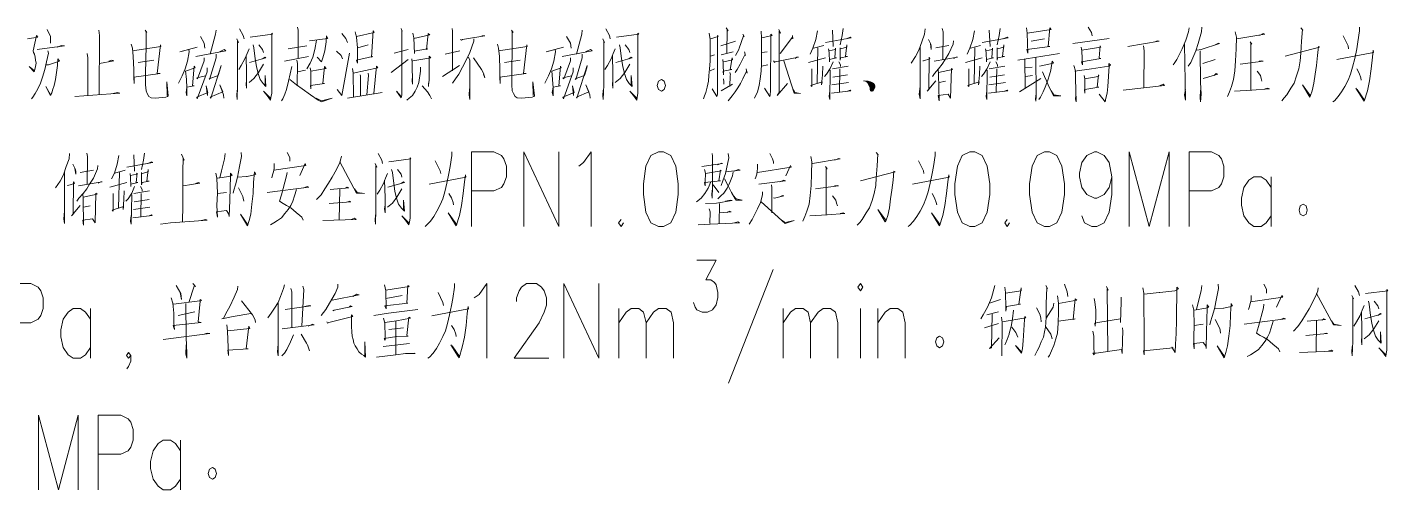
# Model space of a CAD drawing. Header units: millimetres. Extents: x 0 to 829, y 0 to 586.
# Drawn here: x 651.9 to 741.6, y 465.2 to 495.7 of the extents above; entities that cross this region are included whole.
import ezdxf

# ---------------------------------------------------------------- set-up
doc = ezdxf.new("R2010")
doc.units = ezdxf.units.MM

msp = doc.modelspace()

# ---------------------------------------------------------------- linework, layer by layer
at = {"color": 0, "lineweight": 0}
for points in [[(653.178639, 495.568111), (653.397361, 495.102444), (653.397361, 494.947222), (653.397361, 494.675583)], [(656.575889, 495.529306), (656.628806, 495.180056), (656.604111, 491.257167)], [(659.645056, 495.529306), (659.754417, 495.374083), (659.7015, 495.412889), (659.7015, 494.481556), (659.673278, 492.654167), (659.673278, 491.916861), (659.7015, 491.528806), (659.782639, 491.334778), (659.888472, 491.14075), (660.026056, 491.063139), (660.325917, 491.024333), (661.00325, 491.101944), (661.112611, 491.14075), (661.165528, 491.179556), (661.059694, 492.110889), (661.084389, 491.218361)], [(664.319361, 495.529306), (664.291139, 495.257667), (663.938361, 493.93475)], [(665.868056, 495.606917), (666.111472, 495.180056), (666.167917, 494.947222)], [(669.699222, 495.723333), (669.727444, 495.529306), (669.727444, 493.663111)], [(673.502167, 495.412889), (673.583306, 495.063639), (673.63975, 494.365139), (673.63975, 493.352667), (673.583306, 493.546694), (674.645167, 493.779528), (674.564028, 493.740722), (674.669861, 495.4905), (674.751, 495.374083), (673.583306, 495.102444)], [(676.518417, 495.645722), (676.599556, 495.451694), (676.571333, 495.529306), (676.571333, 491.257167), (676.546639, 491.14075), (676.518417, 491.063139), (676.218556, 491.49), (676.518417, 491.14075)], [(679.887444, 495.645722), (679.915667, 495.451694), (679.915667, 492.848194)], [(683.79975, 495.529306), (683.909111, 495.374083), (683.856194, 495.412889), (683.856194, 494.481556), (683.827972, 492.654167), (683.827972, 491.916861), (683.856194, 491.528806), (683.937333, 491.334778), (684.046694, 491.14075), (684.18075, 491.063139), (684.480611, 491.024333), (685.157944, 491.101944), (685.267306, 491.14075), (685.320222, 491.179556), (685.214389, 492.110889), (685.239083, 491.218361)], [(688.474056, 495.529306), (688.445833, 495.257667), (688.093056, 493.93475)], [(690.02275, 495.606917), (690.266167, 495.180056), (690.322611, 494.947222)], [(697.956722, 495.684528), (698.090778, 495.4905), (698.037861, 495.568111), (698.009639, 494.015889)], [(700.267417, 495.451694), (700.292111, 495.024833), (700.292111, 493.973556), (700.292111, 493.352667), (700.292111, 493.275056), (700.267417, 492.809389), (700.210972, 492.304917), (700.129833, 491.878056), (700.020472, 491.451194), (699.829972, 491.024333)], [(701.435111, 495.568111), (701.544472, 495.335278), (701.459806, 495.451694), (701.459806, 491.412389), (701.32575, 491.218361), (702.006611, 491.994472)], [(703.989222, 495.4905), (703.879861, 494.908417), (703.689361, 494.326333), (703.498861, 493.93475)], [(704.966417, 495.529306), (705.019333, 494.44275)], [(705.671972, 495.645722), (705.619056, 495.180056), (705.481472, 494.559167)], [(711.080056, 495.606917), (711.051833, 495.257667), (710.861333, 494.753194), (710.670833, 494.209917), (710.455639, 493.779528), (710.155778, 493.352667)], [(712.219528, 495.645722), (712.275972, 495.412889), (712.24775, 493.5855)], [(714.339722, 495.4905), (714.230361, 494.908417), (714.039861, 494.326333), (713.852889, 493.93475)], [(715.316917, 495.529306), (715.373361, 494.44275)], [(716.026, 495.645722), (715.969556, 495.180056), (715.8355, 494.559167)], [(717.765194, 495.684528), (717.818111, 495.335278), (717.871028, 494.015889), (717.789889, 494.248722), (719.313889, 494.44275), (719.204528, 494.44275), (719.313889, 495.684528), (719.395028, 495.568111), (717.846333, 495.335278)], [(721.839778, 495.723333), (722.0585, 495.374083), (722.111417, 495.14125)], [(728.496694, 495.684528), (728.468472, 495.412889), (728.277972, 494.869611), (728.034556, 494.287528), (727.844056, 493.895944), (727.681778, 493.5855), (727.5195, 493.313861), (727.438361, 493.23625)], [(729.339833, 495.723333), (729.311611, 495.412889), (729.092889, 494.636778), (728.930611, 494.171111), (728.740111, 493.701917), (728.606056, 493.391472), (728.443778, 493.158639)], [(731.541167, 495.412889), (731.622306, 495.063639), (731.594083, 494.287528), (731.565861, 493.507889), (731.512944, 492.848194), (731.431806, 492.266111), (731.294222, 491.800444), (731.160167, 491.451194), (731.022583, 491.14075)], [(735.859167, 495.684528), (735.99675, 495.529306), (735.968528, 495.568111), (735.915611, 494.792), (735.859167, 494.015889), (735.830944, 493.507889), (735.725111, 492.964611), (735.587528, 492.498944), (735.42525, 492.033278), (735.206528, 491.684028), (734.934889, 491.257167), (734.772611, 491.063139), (734.610333, 490.869111)], [(739.746778, 495.723333), (739.746778, 495.4905), (739.637417, 494.753194), (739.556278, 494.287528), (739.418694, 493.663111), (739.284639, 493.081028), (739.147056, 492.615361), (738.984778, 492.227306), (738.766056, 491.800444), (738.550861, 491.451194), (738.332139, 491.14075), (738.088722, 490.869111), (737.979361, 490.7915)], [(651.873361, 494.947222), (652.554222, 495.063639), (652.473083, 495.180056), (652.254361, 494.171111), (652.282583, 494.054694), (652.3355, 493.93475), (652.391944, 493.740722), (652.416639, 493.546694), (652.444861, 493.352667), (652.416639, 493.119833), (652.363722, 492.925806), (652.310806, 492.770583), (651.982722, 493.119833), (652.3355, 492.848194)], [(652.526, 494.248722), (654.321639, 494.481556), (654.102917, 494.520361), (653.8595, 494.403944)], [(658.720778, 494.597972), (658.801917, 494.326333), (658.858361, 493.779528), (658.883056, 492.925806), (658.883056, 492.848194), (658.911278, 491.994472), (658.883056, 492.421333), (660.62225, 492.654167), (660.43175, 492.654167), (660.650472, 494.559167), (660.678694, 494.44275), (658.801917, 494.171111)], [(663.285722, 495.102444), (663.532667, 494.675583), (663.585583, 494.326333)], [(665.677556, 494.947222), (665.786917, 494.714389), (665.730472, 494.792), (665.730472, 491.916861), (665.705778, 490.946722), (665.677556, 491.218361), (665.705778, 491.567611)], [(666.573611, 495.063639), (668.041167, 495.257667), (667.98825, 495.335278), (667.98825, 495.063639), (667.98825, 492.149694), (667.98825, 491.334778), (667.931806, 491.101944), (667.907111, 490.907917), (667.688389, 491.218361), (667.444972, 491.49), (667.907111, 491.024333)], [(666.764111, 494.559167), (666.817028, 494.365139), (666.901694, 493.624306), (666.982833, 493.119833), (667.088667, 492.654167), (667.22625, 492.266111), (667.41675, 491.994472), (667.60725, 491.800444), (667.550806, 492.53775), (667.550806, 491.878056)], [(667.145111, 494.559167), (667.388528, 494.248722), (667.444972, 494.054694)], [(669.074806, 494.287528), (670.295417, 494.481556)], [(670.295417, 492.964611), (670.514139, 493.352667), (670.704639, 493.740722), (670.838694, 494.248722), (670.948056, 494.869611)], [(670.485917, 494.830806), (671.519556, 494.947222), (671.681833, 494.986028), (671.600694, 495.14125), (671.572472, 494.753194), (671.491333, 494.171111), (671.357278, 493.701917), (671.276139, 493.430278), (670.976278, 493.740722)], [(672.606111, 495.296472), (672.87775, 494.986028), (672.987111, 494.714389)], [(673.664444, 494.365139), (674.345306, 494.559167)], [(677.305111, 495.335278), (677.361556, 495.024833), (677.414472, 493.973556)], [(677.361556, 494.986028), (678.419889, 495.218861), (678.310528, 495.296472), (678.204694, 494.248722), (678.285833, 494.287528), (678.257611, 494.287528), (677.389778, 494.132306)], [(681.326778, 494.947222), (681.326778, 494.792), (681.055139, 494.054694), (680.811722, 493.546694), (680.568306, 493.081028), (680.321361, 492.615361), (680.106167, 492.304917), (679.915667, 492.033278)], [(680.430722, 494.908417), (680.511861, 494.869611), (680.568306, 494.908417), (682.035861, 495.14125), (681.870056, 495.14125), (681.788917, 495.102444)], [(682.875472, 494.597972), (682.956611, 494.326333), (683.013056, 493.779528), (683.041278, 492.925806), (683.041278, 492.848194), (683.065972, 491.994472), (683.041278, 492.421333), (684.776944, 492.654167), (684.589972, 492.654167), (684.805167, 494.559167), (684.833389, 494.44275), (682.956611, 494.171111)], [(687.440417, 495.102444), (687.687361, 494.675583), (687.740278, 494.326333)], [(689.83225, 494.947222), (689.941611, 494.714389), (689.885167, 494.792), (689.885167, 491.916861), (689.860472, 490.946722), (689.83225, 491.218361), (689.860472, 491.567611)], [(690.728306, 495.063639), (692.195861, 495.257667), (692.142944, 495.335278), (692.142944, 495.063639), (692.142944, 492.149694), (692.142944, 491.334778), (692.0865, 491.101944), (692.061806, 490.907917), (691.843083, 491.218361), (691.599667, 491.49), (692.061806, 491.024333)], [(690.918806, 494.559167), (690.97525, 494.365139), (691.056389, 493.624306), (691.137528, 493.119833), (691.246889, 492.654167), (691.380944, 492.266111), (691.571444, 491.994472), (691.761944, 491.800444), (691.7055, 492.53775), (691.7055, 491.878056)], [(691.299806, 494.559167), (691.543222, 494.248722), (691.599667, 494.054694)], [(696.841944, 495.335278), (696.898389, 494.908417), (696.898389, 494.054694), (696.898389, 493.469083), (696.870167, 492.964611), (696.813722, 492.53775), (696.789028, 492.149694), (696.707889, 491.761639), (696.62675, 491.412389), (696.542083, 491.179556), (696.460944, 490.985528)], [(696.923083, 494.947222), (697.441667, 495.102444), (697.385222, 495.180056), (697.385222, 495.024833), (697.385222, 491.994472), (697.385222, 491.606417), (697.385222, 491.295972), (697.357, 491.14075), (697.032444, 491.645222)], [(698.581139, 494.792), (697.603944, 494.481556)], [(699.0715, 495.257667), (699.152639, 495.102444), (699.096194, 495.14125), (698.824556, 494.326333), (698.799861, 494.248722), (698.581139, 493.857139)], [(700.320333, 495.024833), (701.001194, 495.180056), (700.916528, 495.257667), (700.891833, 491.528806), (700.863611, 491.257167), (700.835389, 491.14075), (700.482611, 491.684028)], [(702.331167, 495.180056), (702.359389, 494.947222), (702.331167, 495.063639), (701.51625, 493.973556)], [(703.717583, 494.326333), (704.394917, 494.520361)], [(704.504278, 494.714389), (706.21525, 495.024833), (706.134111, 495.063639), (705.890694, 494.947222)], [(705.481472, 494.365139), (705.481472, 493.546694), (705.509694, 493.701917), (705.971833, 493.779528), (705.83425, 493.779528), (705.918917, 494.559167), (705.918917, 494.403944), (705.509694, 494.287528)], [(711.298778, 494.908417), (711.461056, 494.597972), (711.48575, 494.44275), (711.48575, 494.248722), (711.432833, 494.636778)], [(712.953306, 494.830806), (712.928611, 494.597972), (712.656972, 493.973556), (712.410028, 493.5855), (712.219528, 493.275056), (711.976111, 492.964611), (711.704472, 492.654167), (711.570417, 492.460139)], [(712.656972, 494.520361), (711.785611, 494.365139)], [(714.068083, 494.326333), (714.748944, 494.520361)], [(714.858306, 494.714389), (716.569278, 495.024833), (716.488139, 495.063639), (716.241194, 494.947222)], [(715.8355, 494.365139), (715.8355, 493.546694), (715.863722, 493.701917), (716.322333, 493.779528), (716.188278, 493.779528), (716.269417, 494.559167), (716.269417, 494.403944), (715.863722, 494.287528)], [(718.08975, 494.792), (718.961111, 494.947222)], [(720.834361, 494.636778), (723.226194, 494.986028)], [(721.377639, 494.403944), (721.430556, 494.132306), (721.458778, 493.23625), (721.405861, 493.430278), (722.682917, 493.663111), (722.573556, 493.701917), (722.626472, 494.481556), (722.682917, 494.403944), (721.430556, 494.209917)], [(724.446806, 494.44275), (726.514083, 494.792), (726.404722, 494.830806), (726.242444, 494.753194)], [(725.480444, 494.481556), (725.533361, 494.171111), (725.508667, 491.722833)], [(728.196833, 494.597972), (728.253278, 490.907917), (728.196833, 491.257167), (728.253278, 491.606417)], [(729.01175, 494.209917), (729.283389, 494.248722), (730.507528, 494.636778), (730.426389, 494.675583), (730.207667, 494.559167)], [(731.647, 494.947222), (733.495556, 495.257667), (733.386194, 495.296472), (733.142778, 495.180056)], [(732.518361, 494.753194), (732.627722, 494.597972), (732.571278, 494.636778), (732.571278, 491.567611)], [(739.013, 494.287528), (738.984778, 494.481556), (738.656694, 495.14125)], [(653.231556, 494.171111), (653.259778, 494.015889), (653.125722, 493.430278), (653.016361, 492.925806), (652.878778, 492.421333), (652.744722, 492.033278), (652.554222, 491.645222), (652.391944, 491.334778), (652.226139, 491.101944), (652.145, 490.985528)], [(653.125722, 493.23625), (653.259778, 493.23625), (653.993556, 493.469083), (653.884194, 493.624306), (653.8595, 493.197444), (653.721917, 492.266111), (653.640778, 491.878056), (653.531417, 491.567611), (653.4785, 491.373583), (653.397361, 491.218361), (653.0975, 491.800444), (653.397361, 491.257167), (653.4785, 491.412389)], [(655.813889, 493.973556), (655.870333, 493.701917), (655.870333, 491.179556)], [(663.070528, 494.403944), (661.927528, 494.0935), (662.52725, 494.248722), (662.551944, 494.0935), (662.442583, 493.469083), (662.280306, 492.964611), (662.089806, 492.498944), (661.846389, 492.033278)], [(662.985861, 493.779528), (664.972, 494.171111), (664.915556, 494.209917), (664.862639, 494.248722), (664.534556, 494.0935)], [(663.532667, 493.701917), (663.532667, 493.507889), (663.095222, 492.304917), (663.042306, 492.382528), (663.613806, 492.498944)], [(664.319361, 493.93475), (664.319361, 493.701917), (663.885444, 492.266111), (663.857222, 492.304917), (664.453417, 492.53775), (664.619222, 493.042222), (664.643917, 493.197444), (663.966583, 491.024333), (663.938361, 491.101944), (664.753278, 491.451194), (664.562778, 491.916861), (664.809722, 491.257167), (664.834417, 491.024333)], [(666.492472, 494.287528), (666.358417, 493.973556), (666.220833, 493.624306), (665.977417, 493.197444), (665.811611, 492.925806)], [(666.301972, 493.857139), (666.330194, 492.692972), (666.330194, 492.033278), (666.330194, 491.684028), (666.301972, 491.955667), (666.330194, 492.227306)], [(666.520694, 493.391472), (667.60725, 493.701917), (667.550806, 493.740722), (667.388528, 493.624306)], [(668.827861, 493.469083), (670.404778, 493.779528)], [(672.253333, 494.132306), (672.577889, 493.857139), (672.659028, 493.624306)], [(672.30625, 491.606417), (672.606111, 491.218361), (673.121167, 494.015889)], [(675.865778, 492.731778), (676.980556, 493.5855)], [(676.056278, 494.015889), (676.980556, 494.248722)], [(677.223972, 493.624306), (677.252194, 493.391472), (677.280417, 491.955667), (677.252194, 492.1885), (677.280417, 492.53775)], [(677.305111, 493.507889), (678.476333, 493.701917), (678.366972, 493.818333), (678.366972, 492.227306), (678.33875, 491.916861), (678.33875, 491.800444), (678.33875, 491.994472), (678.366972, 492.1885)], [(679.425306, 493.93475), (680.4025, 494.171111)], [(680.974, 493.740722), (681.055139, 493.546694), (681.055139, 490.946722), (681.002222, 491.257167), (681.030444, 491.645222)], [(681.302083, 493.701917), (681.817139, 492.925806), (681.951194, 492.692972), (682.035861, 492.382528), (681.951194, 492.615361)], [(687.225222, 494.403944), (686.082222, 494.0935), (686.681944, 494.248722), (686.706639, 494.0935), (686.597278, 493.469083), (686.435, 492.964611), (686.2445, 492.498944), (686.001083, 492.033278)], [(687.144083, 493.779528), (689.126694, 494.171111), (689.07025, 494.209917), (689.017333, 494.248722), (688.692778, 494.0935)], [(687.687361, 493.701917), (687.687361, 493.507889), (687.249917, 492.304917), (687.197, 492.382528), (687.7685, 492.498944)], [(688.474056, 493.93475), (688.474056, 493.701917), (688.040139, 492.266111), (688.011917, 492.304917), (688.608111, 492.53775), (688.773917, 493.042222), (688.798611, 493.197444), (688.121278, 491.024333), (688.093056, 491.101944), (688.907972, 491.451194), (688.717472, 491.916861), (688.964417, 491.257167), (688.989111, 491.024333)], [(690.647167, 494.287528), (690.513111, 493.973556), (690.375528, 493.624306), (690.132111, 493.197444), (689.969833, 492.925806)], [(690.456667, 493.857139), (690.484889, 492.692972), (690.484889, 492.033278), (690.484889, 491.684028), (690.456667, 491.955667), (690.484889, 492.227306)], [(690.675389, 493.391472), (691.761944, 493.701917), (691.7055, 493.740722), (691.543222, 493.624306)], [(697.194722, 493.895944), (696.923083, 493.818333)], [(697.628639, 493.895944), (698.418861, 494.0935)], [(697.738, 493.5855), (697.766222, 493.352667), (697.794444, 492.576556), (697.766222, 492.809389), (698.337722, 492.925806), (698.228361, 492.925806), (698.362417, 493.701917), (698.390639, 493.5855), (698.3095, 493.546694), (697.794444, 493.430278)], [(699.180861, 494.0935), (699.233778, 493.857139), (699.205556, 493.93475), (698.881, 493.275056), (698.6905, 492.925806), (698.552917, 492.731778)], [(700.673111, 494.0935), (700.320333, 494.054694)], [(701.082333, 493.507889), (701.163472, 493.391472), (701.188167, 493.430278), (702.736861, 493.740722), (702.631028, 493.740722), (702.521667, 493.663111)], [(704.504278, 493.701917), (703.3895, 493.391472)], [(704.013917, 494.365139), (703.961, 492.033278)], [(704.723, 494.287528), (704.747694, 494.054694), (704.775917, 493.430278), (704.775917, 493.5855), (705.238056, 493.701917), (705.128694, 493.701917), (705.185139, 494.326333), (705.156917, 494.248722), (704.747694, 494.171111)], [(710.7555, 494.403944), (710.7555, 490.985528), (710.699056, 491.295972), (710.7555, 491.800444)], [(710.942472, 493.507889), (710.970694, 493.507889), (711.404611, 493.624306), (711.351694, 493.740722), (711.323472, 491.606417), (711.214111, 491.49), (711.785611, 492.1885)], [(711.67625, 493.469083), (713.224944, 493.740722), (713.143806, 493.740722), (712.981528, 493.663111)], [(714.858306, 493.701917), (713.743528, 493.391472)], [(714.367944, 494.365139), (714.3115, 492.033278)], [(715.0735, 494.287528), (715.101722, 494.054694), (715.129944, 493.430278), (715.129944, 493.5855), (715.588556, 493.701917), (715.482722, 493.701917), (715.535639, 494.326333), (715.507417, 494.248722), (715.101722, 494.171111)], [(717.193694, 493.546694), (719.938306, 493.973556)], [(717.655833, 493.624306), (717.684056, 491.722833)], [(718.389611, 493.701917), (718.414306, 491.412389), (718.414306, 491.14075), (718.389611, 490.830306), (718.361389, 490.985528), (718.414306, 491.334778)], [(729.230472, 494.171111), (729.258694, 492.072083), (729.283389, 491.295972), (729.258694, 490.7915), (729.230472, 491.063139), (729.258694, 491.567611)], [(729.39275, 493.313861), (730.207667, 493.5855)], [(734.825528, 493.818333), (737.108, 494.403944), (737.026861, 494.44275), (736.973944, 493.857139), (736.892806, 493.197444), (736.811667, 492.615361), (736.730528, 492.033278), (736.621167, 491.528806), (736.511806, 491.218361), (736.458889, 491.101944), (735.968528, 491.916861), (736.483583, 491.218361)], [(739.499833, 491.684028), (739.990194, 490.907917), (740.043111, 490.830306), (740.261833, 491.528806), (740.395889, 492.1885), (740.50525, 492.964611), (740.586389, 493.740722), (740.642833, 494.209917), (740.667528, 494.054694), (738.251, 493.5855)], [(656.628806, 493.313861), (657.581306, 493.507889), (657.443722, 493.546694), (657.253222, 493.469083)], [(659.182917, 493.391472), (660.216556, 493.546694)], [(662.308528, 492.848194), (662.361444, 492.266111), (662.389667, 491.722833), (662.389667, 491.179556), (662.33675, 491.412389), (662.389667, 491.761639), (662.880028, 491.83925), (662.770667, 491.83925), (662.880028, 493.158639), (662.932944, 493.042222), (662.308528, 492.809389)], [(663.719639, 493.042222), (663.719639, 492.770583), (663.070528, 490.985528), (663.042306, 491.101944), (663.776083, 491.412389), (663.666722, 491.83925), (663.747861, 491.218361), (663.747861, 491.412389)], [(667.444972, 493.275056), (667.116889, 492.731778), (666.817028, 492.343722), (666.492472, 492.072083)], [(669.318222, 493.119833), (669.0995, 492.149694), (668.965444, 491.606417), (668.856083, 491.295972), (668.722028, 490.985528), (668.637361, 490.869111)], [(669.642778, 493.546694), (669.699222, 493.313861), (669.671, 491.916861)], [(669.699222, 492.770583), (670.214278, 492.887)], [(670.514139, 493.042222), (670.567056, 492.809389), (670.567056, 491.878056), (670.567056, 491.645222), (670.542361, 491.878056), (671.463111, 491.994472), (671.357278, 491.994472), (671.463111, 493.119833), (671.572472, 493.003417), (670.567056, 492.809389)], [(674.726306, 491.334778), (674.888583, 493.158639), (674.997944, 493.042222), (673.368111, 492.692972), (673.311667, 493.003417), (673.368111, 492.731778), (673.392806, 491.101944)], [(674.345306, 492.692972), (674.373528, 492.53775), (674.264167, 491.257167)], [(677.795472, 493.081028), (677.795472, 492.809389), (677.686111, 492.072083), (677.57675, 491.761639), (677.442694, 491.49), (677.280417, 491.218361), (677.061694, 491.024333), (676.899417, 490.907917)], [(679.263028, 492.460139), (680.377806, 493.197444)], [(683.337611, 493.391472), (684.37125, 493.546694)], [(686.463222, 492.848194), (686.516139, 492.266111), (686.544361, 491.722833), (686.544361, 491.179556), (686.491444, 491.412389), (686.544361, 491.761639), (687.034722, 491.83925), (686.925361, 491.83925), (687.034722, 493.158639), (687.087639, 493.042222), (686.463222, 492.809389)], [(687.874333, 493.042222), (687.874333, 492.770583), (687.225222, 490.985528), (687.197, 491.101944), (687.930778, 491.412389), (687.821417, 491.83925), (687.902556, 491.218361), (687.902556, 491.412389)], [(691.599667, 493.275056), (691.271583, 492.731778), (690.97525, 492.343722), (690.647167, 492.072083)], [(697.194722, 492.964611), (696.898389, 492.848194)], [(699.286694, 492.964611), (699.343139, 492.692972), (699.314917, 492.809389), (699.0715, 492.304917), (698.905694, 491.994472), (698.743417, 491.722833), (698.552917, 491.451194), (698.362417, 491.179556), (698.090778, 490.869111)], [(698.200139, 492.731778), (698.256583, 492.576556), (698.228361, 492.53775), (698.200139, 491.800444)], [(700.292111, 493.158639), (700.701333, 493.23625)], [(701.759667, 493.507889), (702.440528, 491.373583), (702.493444, 491.373583), (702.874444, 491.334778), (702.493444, 491.412389), (702.412306, 491.606417)], [(703.608222, 492.964611), (703.608222, 491.800444), (703.555306, 491.878056), (704.285556, 492.110889), (704.260861, 491.916861), (704.313778, 492.576556), (704.342, 493.158639)], [(705.019333, 493.430278), (704.832361, 493.003417), (704.585417, 492.615361), (704.451361, 492.460139)], [(704.832361, 492.887), (704.804139, 490.946722), (704.747694, 491.14075), (704.804139, 491.528806)], [(704.966417, 492.964611), (706.000056, 493.158639)], [(705.400333, 493.430278), (705.509694, 493.23625), (705.509694, 493.119833)], [(705.456778, 492.964611), (705.428556, 491.451194)], [(711.947889, 492.964611), (711.976111, 492.615361), (712.004333, 490.869111), (711.947889, 491.218361), (712.600528, 491.295972), (712.762806, 491.024333), (712.81925, 493.003417), (712.900389, 492.925806), (711.976111, 492.731778)], [(713.958722, 492.964611), (713.958722, 491.800444), (713.905806, 491.878056), (714.639583, 492.110889), (714.611361, 491.916861), (714.667806, 492.576556), (714.6925, 493.158639)], [(715.373361, 493.430278), (715.182861, 493.003417), (714.939444, 492.615361), (714.801861, 492.460139)], [(715.182861, 492.887), (715.154639, 490.946722), (715.101722, 491.14075), (715.154639, 491.528806)], [(715.316917, 492.964611), (716.350556, 493.158639)], [(715.754361, 493.430278), (715.863722, 493.23625), (715.863722, 493.119833)], [(715.807278, 492.964611), (715.779056, 491.451194)], [(717.684056, 493.042222), (718.142667, 493.081028)], [(718.633028, 493.158639), (719.557306, 493.352667), (719.476167, 493.469083), (719.366806, 492.887), (719.285667, 492.576556), (719.176306, 492.227306), (719.014028, 491.761639), (718.876444, 491.451194), (718.689472, 491.101944), (718.580111, 490.946722)], [(718.823528, 492.770583), (718.961111, 492.460139), (719.095167, 492.1885), (719.257444, 491.761639), (719.504389, 491.295972), (719.557306, 491.179556), (720.047667, 491.179556), (719.585528, 491.257167)], [(721.024861, 491.179556), (720.996639, 490.985528), (721.053083, 490.7915), (720.996639, 492.343722), (720.996639, 492.848194), (720.887278, 493.197444)], [(720.968417, 492.809389), (722.0585, 492.964611), (723.197972, 493.158639), (723.197972, 493.313861), (723.307333, 493.23625), (723.226194, 493.158639), (723.145056, 491.800444), (723.088611, 491.373583), (723.007472, 491.024333), (722.954556, 490.7915), (722.573556, 491.295972)], [(731.865722, 493.275056), (733.386194, 493.469083), (733.305056, 493.507889), (733.114556, 493.469083)], [(732.9805, 492.809389), (733.195694, 492.53775), (733.252139, 492.343722), (733.305056, 492.149694)], [(739.556278, 492.964611), (739.718556, 492.692972), (739.827917, 492.382528), (739.852611, 492.227306)], [(669.184167, 492.266111), (669.618083, 491.916861), (669.999083, 491.645222), (670.542361, 491.257167), (671.057417, 490.907917), (671.276139, 490.7915), (671.981694, 491.024333), (671.276139, 490.869111), (670.919833, 491.024333)], [(673.854944, 491.218361), (673.854944, 492.498944), (673.83025, 492.576556)], [(677.904833, 491.83925), (678.257611, 491.451194), (678.419889, 491.218361), (678.52925, 490.985528)], [(697.628639, 491.528806), (698.390639, 491.955667)], [(697.794444, 492.304917), (697.819139, 492.110889), (697.819139, 491.955667)], [(706.02475, 492.072083), (704.938194, 491.916861)], [(704.994639, 492.421333), (705.971833, 492.576556)], [(707.058389, 492.1885), (707.330028, 492.149694), (707.492306, 492.110889), (707.573444, 492.072083), (707.629889, 492.033278), (707.682806, 491.994472), (707.73925, 491.916861), (707.763944, 491.83925), (707.763944, 491.761639), (707.711028, 491.606417), (707.658111, 491.528806), (707.601667, 491.49), (707.54875, 491.49), (707.492306, 491.528806), (707.467611, 491.606417), (707.467611, 491.684028), (707.439389, 491.800444), (707.382944, 491.916861), (707.277111, 492.072083), (707.16775, 492.149694), (707.030167, 492.1885)], [(707.16775, 492.149694), (707.301806, 492.149694)], [(707.248889, 492.110889), (707.248889, 492.149694)], [(707.467611, 492.110889), (707.248889, 492.110889)], [(707.277111, 492.072083), (707.573444, 492.072083)], [(707.301806, 492.149694), (707.301806, 492.033278)], [(707.629889, 492.033278), (707.301806, 492.033278)], [(707.35825, 491.955667), (707.35825, 492.110889)], [(707.35825, 491.994472), (707.658111, 491.994472)], [(707.73925, 491.916861), (707.382944, 491.916861)], [(707.411167, 492.110889), (707.411167, 491.878056)], [(707.439389, 491.83925), (707.763944, 491.83925)], [(707.467611, 491.606417), (707.467611, 492.110889)], [(707.520528, 492.072083), (707.520528, 491.528806)], [(707.573444, 491.49), (707.573444, 492.072083)], [(707.629889, 492.033278), (707.629889, 491.528806)], [(707.682806, 491.567611), (707.682806, 491.994472)], [(707.73925, 491.916861), (707.73925, 491.684028)], [(712.43825, 492.149694), (712.004333, 492.072083)], [(716.378778, 492.072083), (715.292222, 491.916861)], [(715.345139, 492.421333), (716.322333, 492.576556)], [(717.303056, 491.451194), (718.714167, 492.343722)], [(717.70875, 492.460139), (718.170889, 492.53775)], [(721.568139, 492.53775), (721.621056, 492.304917), (721.621056, 491.373583), (721.596361, 491.606417), (721.621056, 491.606417), (722.545333, 491.761639), (722.435972, 491.761639), (722.517111, 492.576556), (722.545333, 492.53775), (722.492417, 492.460139), (721.621056, 492.304917)], [(724.150472, 491.567611), (726.866861, 491.878056), (726.785722, 491.955667), (726.538778, 491.83925)], [(729.420972, 492.343722), (730.398167, 492.615361), (730.288806, 492.654167), (730.15475, 492.53775)], [(654.998972, 491.14075), (657.962306, 491.373583), (657.824722, 491.412389), (657.524861, 491.334778)], [(672.987111, 491.024333), (675.269583, 491.412389)], [(704.9135, 491.373583), (706.190556, 491.528806), (706.134111, 491.567611), (705.971833, 491.49)], [(707.763944, 491.761639), (707.467611, 491.761639)], [(707.467611, 491.684028), (707.73925, 491.684028)], [(707.711028, 491.606417), (707.467611, 491.606417)], [(707.492306, 491.528806), (707.658111, 491.528806)], [(715.264, 491.373583), (716.541056, 491.528806), (716.488139, 491.567611), (716.322333, 491.49)], [(719.395028, 491.528806), (719.585528, 491.257167)], [(731.484722, 491.49), (732.627722, 491.567611), (733.795417, 491.645222), (733.686056, 491.684028), (733.495556, 491.645222)], [(739.580972, 491.606417), (740.071333, 490.907917), (740.043111, 490.907917)], [(654.649722, 487.369556), (654.6215, 487.020306), (654.431, 486.515833), (654.244028, 485.972556), (654.025306, 485.545694), (653.725444, 485.118833)], [(655.792722, 487.408361), (655.845639, 487.175528), (655.817417, 485.351667)], [(659.595667, 487.408361), (659.539222, 486.942694), (659.405167, 486.321806)], [(662.040417, 487.33075), (662.202694, 486.942694), (662.149778, 487.059111), (662.121556, 486.244194), (662.121556, 483.954667), (662.093333, 482.868111)], [(664.919083, 487.369556), (664.866167, 487.020306), (664.675667, 486.244194), (664.566306, 485.778528)], [(665.980944, 487.447167), (666.005639, 487.175528), (665.871583, 486.515833), (665.734, 485.817333), (665.599944, 485.312861), (665.490583, 484.963611), (665.437667, 484.769583)], [(668.997194, 487.447167), (669.13125, 487.214333), (669.187694, 487.097917), (669.187694, 486.9815), (669.187694, 486.865083)], [(675.001472, 487.369556), (675.244889, 486.942694), (675.301333, 486.709861)], [(679.86275, 487.485972), (679.86275, 487.253139), (679.756917, 486.515833), (679.675778, 486.050167), (679.538194, 485.429278), (679.404139, 484.847194), (679.266556, 484.381528), (679.104278, 483.993472), (678.885556, 483.566611), (678.670361, 483.217361), (678.451639, 482.906917), (678.208222, 482.635278), (678.098861, 482.557667)], [(681.168028, 482.557667), (681.168028, 487.485972), (682.646167, 487.485972), (683.140056, 487.253139), (683.305861, 487.016778), (683.468139, 486.547583), (683.468139, 485.842028), (683.305861, 485.372833), (683.140056, 485.14), (682.646167, 484.903639), (681.168028, 484.903639)], [(684.618194, 482.557667), (684.618194, 487.485972), (686.918306, 482.557667), (686.918306, 487.485972)], [(688.234167, 486.547583), (688.56225, 486.783944), (689.056139, 487.485972), (689.056139, 482.557667)], [(697.043028, 487.369556), (697.07125, 487.214333), (697.07125, 485.196444), (697.043028, 484.420333), (697.014806, 484.653167), (697.043028, 484.963611)], [(698.101361, 487.369556), (698.129583, 487.097917), (697.910861, 486.050167), (697.748583, 485.5845), (697.639222, 485.274056)], [(700.845972, 487.369556), (701.00825, 487.020306), (701.092917, 486.826278), (701.092917, 486.709861)], [(707.855667, 487.447167), (707.99325, 487.291944), (707.965028, 487.33075), (707.912111, 486.554639), (707.855667, 485.778528), (707.830972, 485.274056), (707.721611, 484.730778), (707.584028, 484.265111), (707.42175, 483.799444), (707.206556, 483.450194), (706.931389, 483.023333), (706.769111, 482.829306), (706.606833, 482.635278)], [(711.743278, 487.485972), (711.743278, 487.253139), (711.633917, 486.515833), (711.552778, 486.050167), (711.415194, 485.429278), (711.281139, 484.847194), (711.143556, 484.381528), (710.981278, 483.993472), (710.762556, 483.566611), (710.547361, 483.217361), (710.328639, 482.906917), (710.085222, 482.635278), (709.975861, 482.557667)], [(723.399056, 485.842028), (723.23325, 485.14), (722.905167, 484.670806), (722.411278, 484.434444), (722.249, 484.434444), (721.755111, 484.670806), (721.427028, 485.14), (721.261222, 485.842028), (721.261222, 486.078389), (721.427028, 486.783944), (721.755111, 487.253139), (722.249, 487.485972), (722.411278, 487.485972), (722.905167, 487.253139), (723.23325, 486.783944), (723.399056, 485.842028), (723.399056, 484.670806), (723.23325, 483.496056), (722.905167, 482.7905), (722.411278, 482.557667), (722.083194, 482.557667), (721.592833, 482.7905), (721.427028, 483.259694)], [(724.549111, 482.557667), (724.549111, 487.485972), (725.864972, 482.557667), (727.177306, 487.485972), (727.177306, 482.557667)], [(728.493167, 482.557667), (728.493167, 487.485972), (729.971306, 487.485972), (730.465194, 487.253139), (730.627472, 487.016778), (730.793278, 486.547583), (730.793278, 485.842028), (730.627472, 485.372833), (730.465194, 485.14), (729.971306, 484.903639), (728.493167, 484.903639)], [(654.868444, 486.671056), (655.030722, 486.360611), (655.058944, 486.205389), (655.058944, 486.011361), (655.0025, 486.399417)], [(656.5265, 486.593444), (656.498278, 486.360611), (656.226639, 485.739722), (655.979694, 485.351667), (655.792722, 485.041222), (655.545778, 484.730778), (655.274139, 484.420333), (655.140083, 484.226306)], [(657.909389, 487.253139), (657.800028, 486.671056), (657.613056, 486.088972), (657.422556, 485.700917)], [(658.427972, 486.477028), (660.138944, 486.787472), (660.057806, 486.826278), (659.810861, 486.709861)], [(658.890111, 487.291944), (658.943028, 486.205389)], [(668.154056, 486.709861), (668.154056, 486.399417), (668.101139, 486.166583), (668.044694, 485.972556), (667.991778, 485.778528)], [(668.125833, 486.283), (670.246028, 486.593444), (670.193111, 486.709861), (669.836806, 485.93375)], [(672.581417, 487.214333), (672.556722, 487.020306), (672.475583, 486.787472), (672.256861, 486.321806), (671.985222, 485.817333), (671.741806, 485.429278), (671.494861, 485.041222), (671.251444, 484.653167), (670.951583, 484.342722)], [(672.475583, 486.826278), (673.586833, 484.769583), (674.105417, 484.730778), (673.615056, 484.808389), (673.452778, 485.041222)], [(674.810972, 486.709861), (674.920333, 486.477028), (674.863889, 486.554639), (674.863889, 483.683028), (674.839194, 482.712889), (674.810972, 482.984528), (674.839194, 483.333778)], [(675.707028, 486.826278), (677.174583, 487.020306), (677.121667, 487.097917), (677.121667, 486.826278), (677.121667, 483.915861), (677.121667, 483.100944), (677.065222, 482.868111), (677.037, 482.674083), (676.821806, 482.984528), (676.578389, 483.256167), (677.037, 482.7905)], [(679.1325, 486.050167), (679.104278, 486.244194), (678.776194, 486.903889)], [(696.362167, 486.515833), (697.723889, 486.709861), (697.667444, 486.748667), (697.395806, 486.63225)], [(700.031056, 486.671056), (700.031056, 486.399417), (700.002833, 486.205389), (699.978139, 486.011361), (699.921694, 485.817333), (699.868778, 485.700917)], [(700.031056, 486.127778), (702.260611, 486.477028), (702.204167, 486.593444), (701.907833, 485.894944)], [(703.537667, 487.175528), (703.618806, 486.826278), (703.590583, 486.050167), (703.562361, 485.274056), (703.509444, 484.614361), (703.428306, 484.032278), (703.290722, 483.566611), (703.156667, 483.217361), (703.019083, 482.906917)], [(703.647028, 486.709861), (705.492056, 487.020306), (705.382694, 487.059111), (705.139278, 486.942694)], [(704.514861, 486.515833), (704.624222, 486.360611), (704.567778, 486.399417), (704.567778, 483.333778)], [(711.0095, 486.050167), (710.981278, 486.244194), (710.656722, 486.903889)], [(654.325167, 486.166583), (654.325167, 482.751694), (654.268722, 483.062139), (654.325167, 483.566611)], [(654.515667, 485.274056), (654.540361, 485.274056), (654.974278, 485.390472), (654.921361, 485.506889), (654.893139, 483.372583), (654.787306, 483.256167), (655.355278, 483.954667)], [(655.249444, 485.23525), (656.798139, 485.506889), (656.713472, 485.506889), (656.551194, 485.429278)], [(656.226639, 486.283), (655.355278, 486.127778)], [(657.63775, 486.088972), (658.318611, 486.283)], [(657.937611, 486.127778), (657.884694, 483.799444)], [(658.643167, 486.050167), (658.671389, 485.817333), (658.699611, 485.196444), (658.699611, 485.351667), (659.16175, 485.468083), (659.052389, 485.468083), (659.105306, 486.088972), (659.077083, 486.011361), (658.671389, 485.93375)], [(659.405167, 486.127778), (659.405167, 485.312861), (659.433389, 485.468083), (659.895528, 485.545694), (659.757944, 485.545694), (659.839083, 486.321806), (659.839083, 486.166583), (659.433389, 486.050167)], [(664.294667, 486.088972), (664.375806, 485.739722), (664.404028, 484.769583), (664.375806, 483.954667), (664.404028, 483.178556), (664.351111, 483.527806), (665.00375, 483.605417), (665.166028, 483.372583), (665.190722, 483.217361), (665.218944, 484.303917), (665.275389, 485.894944), (665.275389, 486.088972), (665.381222, 485.93375), (665.166028, 485.856139), (664.404028, 485.739722)], [(665.734, 485.817333), (666.333722, 485.856139), (666.361944, 485.856139), (666.848778, 485.972556), (666.929917, 486.011361), (666.848778, 486.166583), (666.795861, 485.468083), (666.767639, 484.730778), (666.6865, 484.032278), (666.605361, 483.372583), (666.496, 482.945722), (666.386639, 482.596472), (665.9245, 483.372583), (666.414861, 482.674083)], [(668.997194, 486.127778), (668.968972, 485.894944), (668.644417, 484.653167), (668.506833, 484.226306), (668.75025, 484.071083), (668.968972, 483.954667), (669.240611, 483.799444), (669.593389, 483.489), (669.836806, 483.294972), (669.974389, 483.178556), (670.055528, 482.984528)], [(675.625889, 486.050167), (675.488306, 485.739722), (675.35425, 485.390472), (675.110833, 484.963611), (674.945028, 484.691972)], [(675.435389, 485.623306), (675.463611, 484.459139), (675.463611, 483.799444), (675.463611, 483.450194), (675.435389, 483.721833), (675.463611, 483.993472)], [(675.654111, 485.157639), (676.740667, 485.468083), (676.684222, 485.506889), (676.521944, 485.390472)], [(675.897528, 486.321806), (675.950444, 486.127778), (676.035111, 485.390472), (676.11625, 484.886), (676.222083, 484.420333), (676.359667, 484.032278), (676.550167, 483.760639), (676.740667, 483.566611), (676.684222, 484.303917), (676.684222, 483.644222)], [(676.278528, 486.321806), (676.521944, 486.011361), (676.578389, 485.817333)], [(679.619333, 483.450194), (680.109694, 482.674083), (680.162611, 482.596472), (680.381333, 483.294972), (680.515389, 483.954667), (680.62475, 484.730778), (680.705889, 485.506889), (680.762333, 485.972556), (680.787028, 485.817333), (678.3705, 485.351667)], [(696.961889, 485.506889), (696.771389, 485.080028), (696.552667, 484.730778), (696.30925, 484.420333), (696.009389, 484.1875)], [(696.527972, 486.321806), (696.609111, 486.088972), (696.580889, 485.506889), (696.580889, 485.23525), (696.527972, 485.468083), (697.586306, 485.5845), (697.476944, 485.5845), (697.586306, 486.283), (697.639222, 486.244194), (696.609111, 486.050167)], [(698.429444, 486.166583), (698.373, 485.894944), (698.210722, 485.468083), (698.020222, 485.080028), (697.805028, 484.769583), (697.614528, 484.575556), (697.424028, 484.381528)], [(697.857944, 485.700917), (698.101361, 485.23525), (698.320083, 484.808389), (698.5635, 484.381528), (698.619944, 484.303917), (699.025639, 484.303917), (698.619944, 484.381528), (698.429444, 484.614361)], [(697.939083, 486.166583), (698.891583, 486.283), (698.782222, 486.321806), (698.482361, 486.205389)], [(700.112194, 485.351667), (701.879611, 485.5845), (701.77025, 485.623306), (701.498611, 485.506889)], [(706.825556, 485.5845), (709.108028, 486.166583), (709.026889, 486.205389), (708.970444, 485.623306), (708.889306, 484.963611), (708.808167, 484.381528), (708.727028, 483.799444), (708.617667, 483.294972), (708.508306, 482.984528), (708.455389, 482.868111), (707.965028, 483.683028), (708.483611, 482.984528)], [(711.496333, 483.450194), (711.986694, 482.674083), (712.039611, 482.596472), (712.258333, 483.294972), (712.395917, 483.954667), (712.50175, 484.730778), (712.586417, 485.506889), (712.639333, 485.972556), (712.667556, 485.817333), (710.2475, 485.351667)], [(733.915361, 485.14), (733.587278, 485.609194), (733.259194, 485.842028), (732.765306, 485.842028), (732.437222, 485.609194), (732.109139, 485.14), (731.943333, 484.434444), (731.943333, 483.96525), (732.109139, 483.259694), (732.437222, 482.7905), (732.765306, 482.557667), (733.259194, 482.557667), (733.587278, 482.7905), (733.915361, 483.259694)], [(733.915361, 485.842028), (733.915361, 482.557667)], [(655.521083, 484.730778), (655.545778, 484.381528), (655.574, 482.635278), (655.521083, 482.984528), (656.170194, 483.062139), (656.336, 482.7905), (656.388917, 484.769583), (656.470056, 484.691972), (655.545778, 484.497944)], [(658.427972, 485.468083), (657.313194, 485.157639)], [(657.528389, 484.730778), (657.528389, 483.566611), (657.475472, 483.644222), (658.20925, 483.877056), (658.181028, 483.683028), (658.237472, 484.342722), (658.262167, 484.924806)], [(658.943028, 485.196444), (658.752528, 484.769583), (658.509111, 484.381528), (658.371528, 484.226306)], [(658.752528, 484.653167), (658.724306, 482.712889), (658.671389, 482.906917), (658.724306, 483.294972)], [(658.890111, 484.730778), (659.920222, 484.924806)], [(659.324028, 485.196444), (659.433389, 485.002417), (659.433389, 484.886)], [(659.376944, 484.730778), (659.35225, 483.217361)], [(662.149778, 485.23525), (663.236333, 485.429278), (663.155194, 485.468083), (662.964694, 485.390472)], [(664.404028, 484.730778), (665.00375, 484.808389)], [(665.790444, 485.118833), (666.090306, 484.53675), (666.115, 484.420333), (666.143222, 484.226306)], [(667.691917, 484.808389), (670.436528, 485.157639), (670.327167, 485.196444), (670.108444, 485.118833)], [(669.621611, 485.002417), (669.484028, 484.575556), (669.378194, 484.226306), (669.240611, 483.954667), (669.078333, 483.683028), (668.859611, 483.411389), (668.644417, 483.13975), (668.372778, 482.945722), (668.125833, 482.7905), (667.910639, 482.674083)], [(671.847639, 485.002417), (673.071778, 485.118833), (672.962417, 485.157639), (672.853056, 485.080028)], [(672.475583, 485.041222), (672.447361, 482.984528)], [(676.578389, 485.041222), (676.250306, 484.497944), (675.950444, 484.109889), (675.625889, 483.83825)], [(679.675778, 484.730778), (679.838056, 484.459139), (679.947417, 484.148694), (679.972111, 483.993472)], [(697.095944, 485.312861), (697.476944, 484.808389)], [(700.359139, 484.847194), (700.359139, 484.653167), (700.221556, 484.148694), (700.031056, 483.721833), (699.840556, 483.333778), (699.678278, 483.023333), (699.487778, 482.712889)], [(700.955333, 485.312861), (700.983556, 485.118833), (700.983556, 483.450194)], [(701.092917, 484.459139), (701.145833, 484.420333), (701.77025, 484.575556), (701.689111, 484.614361), (701.555056, 484.53675)], [(703.862222, 485.041222), (705.382694, 485.23525), (705.301556, 485.274056), (705.111056, 485.23525)], [(711.552778, 484.730778), (711.715056, 484.459139), (711.824417, 484.148694), (711.852639, 483.993472)], [(656.007917, 483.915861), (655.574, 483.83825)], [(659.948444, 483.83825), (658.861889, 483.683028)], [(658.914806, 484.1875), (659.895528, 484.342722)], [(671.7665, 484.071083), (673.209361, 484.1875), (673.124694, 484.226306), (673.018861, 484.1875)], [(696.609111, 484.071083), (697.314667, 484.109889), (698.348306, 484.265111), (698.238944, 484.303917), (697.910861, 484.226306)], [(696.852528, 483.721833), (696.905444, 483.527806), (696.88075, 482.751694)], [(697.533389, 484.071083), (697.505167, 482.751694)], [(700.249778, 484.148694), (700.278, 484.1875), (701.851389, 482.751694), (702.451111, 482.945722), (701.851389, 482.829306), (701.660889, 482.945722)], [(704.977, 484.575556), (705.195722, 484.303917), (705.248639, 484.109889), (705.301556, 483.915861)], [(658.833667, 483.13975), (660.110722, 483.294972), (660.057806, 483.333778), (659.895528, 483.256167)], [(660.654, 482.712889), (661.306639, 482.7905), (662.883556, 482.906917), (663.726694, 482.984528), (663.642028, 483.023333), (663.345694, 482.945722)], [(671.360806, 482.945722), (673.562139, 483.023333), (673.452778, 483.100944), (673.234056, 483.023333)], [(679.700472, 483.372583), (680.190833, 482.674083), (680.162611, 482.674083)], [(691.028167, 483.026861), (690.862361, 482.7905), (691.028167, 482.557667), (691.190444, 482.7905)], [(696.11875, 482.674083), (696.905444, 482.712889), (697.910861, 482.751694), (698.835139, 482.7905), (698.729306, 482.868111), (698.510583, 482.7905)], [(697.533389, 483.450194), (698.291861, 483.527806), (698.1825, 483.566611), (698.020222, 483.489)], [(703.481222, 483.256167), (704.624222, 483.333778), (705.791917, 483.411389), (705.682556, 483.450194), (705.492056, 483.411389)], [(711.581, 483.372583), (712.067833, 482.674083), (712.039611, 482.674083)], [(716.498722, 483.026861), (716.332917, 482.7905), (716.498722, 482.557667), (716.661, 482.7905)], [(696.037611, 480.342222), (697.304083, 480.342222), (696.612639, 479.029889), (696.958361, 479.029889), (697.187667, 478.864083), (697.304083, 478.698278), (697.416972, 478.207917), (697.416972, 477.876306), (697.304083, 477.385944), (697.07125, 477.057861), (696.729056, 476.892056), (696.383333, 476.892056), (696.037611, 477.057861), (695.921194, 477.220139), (695.808306, 477.548222)], [(701.064694, 479.721333), (698.108417, 472.210694)], [(650.621, 473.851111), (650.621, 478.782944), (652.099139, 478.782944), (652.593028, 478.546583), (652.755306, 478.31375), (652.921111, 477.844556), (652.921111, 477.139), (652.755306, 476.669806), (652.593028, 476.433444), (652.099139, 476.200611), (650.621, 476.200611)], [(661.677056, 478.666528), (662.001611, 478.12325), (662.029833, 477.735194), (661.948694, 478.200861)], [(662.788306, 478.782944), (662.954111, 478.588917), (662.869444, 478.627722), (662.516667, 477.541167)], [(665.751639, 478.627722), (665.723417, 478.394889), (665.508222, 477.890417), (665.236583, 477.269528), (665.046083, 476.959083), (664.799139, 476.493417), (664.689778, 476.454611), (665.451778, 476.609833), (666.619472, 476.803861)], [(668.820806, 478.705333), (668.767889, 478.4725), (668.577389, 477.929222), (668.415111, 477.541167), (668.168167, 477.153111), (667.952972, 476.842667), (667.73425, 476.532222)], [(669.254722, 478.4725), (669.311167, 478.239667), (669.311167, 475.907806)], [(670.044944, 478.627722), (670.097861, 478.394889), (669.963806, 475.985417)], [(672.352111, 478.744139), (672.352111, 478.550111), (672.165139, 478.12325), (671.808833, 477.502361), (671.565417, 477.0755), (671.240861, 476.687444)], [(675.424806, 478.705333), (675.505944, 478.317278), (675.534167, 477.114306), (675.4495, 477.308333), (676.9735, 477.502361), (676.892361, 477.502361), (676.9735, 478.666528), (677.054639, 478.588917), (675.505944, 478.356083)], [(680.042667, 478.782944), (680.042667, 478.550111), (679.933306, 477.812806), (679.852167, 477.347139), (679.718111, 476.72625), (679.580528, 476.140639), (679.446472, 475.674972), (679.280667, 475.286917), (679.065472, 474.860056), (678.84675, 474.510806), (678.631556, 474.200361), (678.384611, 473.928722), (678.27525, 473.851111)], [(681.347944, 477.844556), (681.676028, 478.077389), (682.169917, 478.782944), (682.169917, 473.851111)], [(684.141944, 477.608194), (684.141944, 477.844556), (684.304222, 478.31375), (684.470028, 478.546583), (684.798111, 478.782944), (685.454278, 478.782944), (685.782361, 478.546583), (685.948167, 478.31375), (686.113972, 477.844556), (686.113972, 477.371833), (685.948167, 476.902639), (685.620083, 476.200611), (683.976139, 473.851111), (686.27625, 473.851111)], [(687.264028, 473.851111), (687.264028, 478.782944), (689.564139, 473.851111), (689.564139, 478.782944)], [(715.680278, 478.666528), (715.465083, 477.851611), (715.193444, 477.230722), (714.921806, 476.72625), (714.756, 476.454611)], [(716.332917, 478.550111), (716.385833, 478.200861), (716.414056, 477.191917), (716.414056, 476.959083), (716.442278, 477.269528), (717.366556, 477.42475), (717.257194, 477.42475), (717.419472, 478.511306), (717.419472, 478.317278), (716.385833, 478.162056)], [(719.049306, 478.666528), (719.158667, 478.4725), (719.10575, 478.511306), (719.077528, 477.463556), (719.077528, 476.997889), (719.077528, 476.571028), (719.049306, 476.21825), (719.024611, 475.907806), (718.968167, 475.597361), (718.887028, 475.248111), (718.749444, 474.937667), (718.615389, 474.588417), (718.477806, 474.355583), (718.315528, 474.045139)], [(720.273444, 478.744139), (720.463944, 478.239667), (720.488639, 477.929222)], [(723.04275, 478.588917), (723.152111, 478.356083), (723.099194, 478.433694), (723.127417, 474.316778)], [(725.434583, 478.511306), (725.515722, 478.162056), (725.543944, 474.976472), (725.543944, 474.860056), (725.543944, 474.083944), (725.491028, 474.355583), (727.445417, 474.549611), (727.364278, 474.588417), (727.583, 474.239167), (727.607694, 474.782444), (727.635917, 475.480944), (727.664139, 476.377), (727.688833, 478.550111), (727.798194, 478.433694), (727.554778, 478.317278), (726.577583, 478.200861), (726.521139, 478.200861), (725.543944, 478.084444)], [(729.346889, 478.666528), (729.293972, 478.317278), (729.103472, 477.541167), (728.994111, 477.0755)], [(730.40875, 478.744139), (730.433444, 478.4725), (730.299389, 477.812806), (730.161806, 477.114306), (730.02775, 476.609833), (729.918389, 476.257056), (729.865472, 476.063028)], [(733.425, 478.744139), (733.559056, 478.511306), (733.611972, 478.394889), (733.611972, 478.278472), (733.611972, 478.162056)], [(737.009222, 478.511306), (736.984528, 478.317278), (736.899861, 478.084444), (736.684667, 477.618778), (736.413028, 477.114306), (736.166083, 476.72625), (735.922667, 476.338194), (735.67925, 475.946611), (735.379389, 475.636167)], [(739.429278, 478.666528), (739.672694, 478.239667), (739.725611, 478.006833)], [(740.134833, 478.12325), (741.602389, 478.317278), (741.545944, 478.394889), (741.545944, 478.12325), (741.545944, 475.209306), (741.545944, 474.394389), (741.493028, 474.161556), (741.464806, 473.967528), (741.249611, 474.277972), (741.002667, 474.549611), (741.464806, 474.083944)], [(661.348972, 477.851611), (661.458333, 477.502361), (661.539472, 476.842667), (661.539472, 476.179444), (661.567694, 475.752583), (661.486556, 476.024222), (663.331583, 476.21825), (663.141083, 476.257056), (663.278667, 477.618778), (663.359806, 477.696389), (663.278667, 477.735194), (663.250444, 477.657583), (661.51125, 477.42475)], [(662.326167, 477.463556), (662.354389, 475.248111), (662.382611, 474.161556), (662.382611, 473.851111), (662.326167, 474.12275), (662.354389, 474.743639)], [(665.995056, 477.657583), (666.728833, 476.72625), (666.838194, 476.532222), (666.891111, 476.377), (666.919333, 476.21825)], [(668.415111, 477.541167), (668.415111, 474.006333), (668.358667, 474.277972), (668.415111, 474.782444)], [(671.974639, 477.696389), (673.76675, 478.045639), (673.604472, 478.084444), (673.332833, 477.929222)], [(675.505944, 477.812806), (676.5925, 478.006833)], [(679.308889, 477.347139), (679.280667, 477.541167), (678.956111, 478.200861)], [(715.3275, 477.502361), (716.061278, 477.735194)], [(719.567889, 477.502361), (719.539667, 477.230722), (719.077528, 476.493417)], [(719.811306, 477.968028), (719.892444, 477.502361), (719.892444, 476.920278), (719.864222, 476.179444), (719.811306, 475.51975), (719.701944, 475.131694), (719.567889, 474.704833), (719.430306, 474.355583), (719.29625, 474.045139), (719.211583, 473.928722)], [(719.892444, 477.463556), (721.088361, 477.696389), (720.979, 477.774), (720.844944, 476.415806), (720.979, 476.454611), (719.892444, 476.299389)], [(722.227833, 477.812806), (722.284278, 477.579972), (722.337194, 477.036694), (722.337194, 476.493417), (722.308972, 475.985417), (722.284278, 476.179444), (722.474778, 476.21825), (723.967028, 476.454611), (723.967028, 476.21825), (724.023472, 477.579972), (724.023472, 477.890417)], [(730.161806, 477.114306), (730.761528, 477.153111), (730.786222, 477.153111), (731.276583, 477.269528), (731.357722, 477.308333), (731.276583, 477.463556), (731.223667, 476.765056), (731.195444, 476.024222), (731.114306, 475.325722), (731.033167, 474.666028), (730.923806, 474.239167), (730.814444, 473.889917), (730.352306, 474.666028), (730.842667, 473.967528)], [(732.581861, 478.006833), (732.581861, 477.696389), (732.525417, 477.463556), (732.4725, 477.269528), (732.419583, 477.0755)], [(732.553639, 477.579972), (734.673833, 477.890417), (734.617389, 478.006833), (734.264611, 477.230722)], [(733.425, 477.42475), (733.396778, 477.191917), (733.068694, 475.946611), (732.934639, 475.51975), (733.178056, 475.364528), (733.396778, 475.248111), (733.668417, 475.092889), (734.021194, 474.782444), (734.264611, 474.588417), (734.402194, 474.472), (734.483333, 474.277972)], [(736.899861, 478.12325), (738.014639, 476.063028), (738.533222, 476.024222), (738.042861, 476.101833), (737.880583, 476.338194)], [(739.238778, 478.006833), (739.348139, 477.774), (739.291694, 477.851611), (739.291694, 474.976472), (739.263472, 474.006333), (739.238778, 474.277972), (739.263472, 474.627222)], [(740.325333, 477.618778), (740.37825, 477.42475), (740.459389, 476.687444), (740.540528, 476.179444), (740.649889, 475.713778), (740.787472, 475.325722), (740.977972, 475.054083), (741.168472, 474.860056), (741.112028, 475.597361), (741.112028, 474.937667)], [(740.706333, 477.618778), (740.94975, 477.308333), (741.002667, 477.114306)], [(656.043194, 476.433444), (655.715111, 476.902639), (655.3835, 477.139), (654.893139, 477.139), (654.561528, 476.902639), (654.233444, 476.433444), (654.071167, 475.731417), (654.071167, 475.262222), (654.233444, 474.556667), (654.561528, 474.087472), (654.893139, 473.851111), (655.3835, 473.851111), (655.715111, 474.087472), (656.043194, 474.556667)], [(656.043194, 477.139), (656.043194, 473.851111)], [(661.811111, 476.687444), (662.925889, 476.920278)], [(668.87725, 477.0755), (670.56, 477.308333), (670.450639, 477.347139), (670.179, 477.269528)], [(671.621861, 476.257056), (671.674778, 476.179444), (671.755917, 476.21825), (673.332833, 476.609833), (673.251694, 476.72625), (673.251694, 476.532222), (673.251694, 475.946611), (673.276389, 475.597361), (673.304611, 475.325722), (673.357528, 475.092889), (673.413972, 474.860056), (673.495111, 474.666028), (673.629167, 474.472), (673.738528, 474.277972), (673.900806, 474.12275), (674.066611, 474.045139), (674.172444, 473.928722), (674.119528, 474.937667), (674.119528, 474.045139)], [(672.027556, 477.036694), (672.080472, 476.997889), (672.108694, 477.036694), (673.304611, 477.269528), (673.19525, 477.308333), (673.085889, 477.230722)], [(674.71925, 476.687444), (675.696444, 476.842667), (677.626139, 477.0755)], [(675.368361, 476.493417), (675.4495, 476.179444), (675.477722, 475.248111), (675.477722, 475.054083), (675.396583, 475.1705), (676.239722, 475.286917), (676.998194, 475.325722), (676.892361, 475.364528), (677.026417, 476.571028), (677.135778, 476.493417), (676.2115, 476.338194), (675.4495, 476.21825)], [(679.79925, 474.743639), (680.286083, 473.967528), (680.342528, 473.889917), (680.557722, 474.588417), (680.695306, 475.248111), (680.804667, 476.024222), (680.885806, 476.803861), (680.938722, 477.269528), (680.966944, 477.114306), (678.550417, 476.648639)], [(690.876472, 473.851111), (690.876472, 477.139)], [(690.876472, 476.200611), (691.370361, 476.902639), (691.698444, 477.139), (692.192333, 477.139), (692.520417, 476.902639), (692.686222, 476.200611), (692.686222, 473.851111)], [(692.686222, 476.200611), (693.176583, 476.902639), (693.508194, 477.139), (693.998556, 477.139), (694.330167, 476.902639), (694.492444, 476.200611), (694.492444, 473.851111)], [(701.724389, 473.851111), (701.724389, 477.139)], [(701.724389, 476.200611), (702.21475, 476.902639), (702.542833, 477.139), (703.036722, 477.139), (703.364806, 476.902639), (703.530611, 476.200611), (703.530611, 473.851111)], [(703.530611, 476.200611), (704.0245, 476.902639), (704.352583, 477.139), (704.846472, 477.139), (705.174556, 476.902639), (705.336833, 476.200611), (705.336833, 473.851111)], [(706.814972, 477.139), (706.814972, 473.851111)], [(707.968556, 473.851111), (707.968556, 477.139)], [(707.968556, 476.200611), (708.458917, 476.902639), (708.787, 477.139), (709.280889, 477.139), (709.608972, 476.902639), (709.774778, 476.200611), (709.774778, 473.851111)], [(715.923694, 476.920278), (715.165222, 476.72625)], [(715.518, 476.765056), (715.465083, 474.549611), (715.3275, 474.510806), (715.980139, 475.209306)], [(716.114194, 476.571028), (716.170639, 476.21825), (716.142417, 474.006333), (716.142417, 474.316778), (716.142417, 474.627222)], [(716.170639, 476.257056), (717.719333, 476.532222), (717.662889, 476.609833), (717.638194, 476.415806), (717.557056, 475.015278), (717.500611, 474.510806), (717.447694, 474.200361), (717.038472, 474.704833), (717.447694, 474.277972)], [(716.904417, 477.036694), (716.847972, 476.454611), (716.766833, 475.946611), (716.632778, 475.480944), (716.632778, 475.442139), (716.495194, 475.092889), (716.385833, 474.82125), (716.332917, 474.743639)], [(718.424889, 477.191917), (718.643611, 476.765056), (718.72475, 476.532222), (718.749444, 476.257056)], [(728.722472, 477.385944), (728.803611, 477.036694), (728.831833, 476.063028), (728.803611, 475.248111), (728.831833, 474.472), (728.778917, 474.82125), (729.428028, 474.898861), (729.593833, 474.666028), (729.618528, 474.510806), (729.64675, 475.597361), (729.699667, 477.191917), (729.699667, 477.385944), (729.809028, 477.230722), (729.593833, 477.153111), (728.831833, 477.036694)], [(740.053694, 477.347139), (739.916111, 477.036694), (739.782056, 476.687444), (739.535111, 476.257056), (739.372833, 475.985417)], [(739.863194, 476.920278), (739.891417, 475.752583), (739.891417, 475.092889), (739.891417, 474.743639), (739.863194, 475.015278), (739.891417, 475.286917)], [(740.081917, 476.454611), (741.168472, 476.765056), (741.112028, 476.803861), (740.94975, 476.687444)], [(665.017861, 476.063028), (665.070778, 475.636167), (665.127222, 474.045139), (665.099, 474.394389), (666.428972, 474.472), (666.294917, 474.472), (666.485417, 475.985417), (666.538333, 475.830194), (665.099, 475.674972)], [(668.68675, 475.791389), (670.778722, 476.063028), (670.669361, 476.101833), (670.397722, 475.985417)], [(675.721139, 475.752583), (676.673639, 475.869)], [(676.183278, 476.338194), (676.183278, 474.083944)], [(679.852167, 476.024222), (680.014444, 475.752583), (680.123806, 475.442139), (680.152028, 475.286917)], [(715.923694, 476.140639), (715.002944, 475.869)], [(716.795056, 475.907806), (717.066694, 475.558556), (717.20075, 475.248111)], [(719.024611, 475.946611), (719.377389, 475.442139), (719.458528, 475.131694)], [(722.146694, 475.636167), (722.203139, 475.325722), (722.203139, 474.704833), (722.227833, 474.083944), (722.146694, 474.200361), (722.365417, 474.200361), (724.048167, 474.433194), (724.076389, 474.161556), (724.104611, 475.054083), (724.129306, 475.636167), (724.104611, 475.869)], [(728.831833, 476.024222), (729.428028, 476.101833)], [(730.21825, 476.415806), (730.514583, 475.830194), (730.542806, 475.713778), (730.571028, 475.51975)], [(732.119722, 476.101833), (734.864333, 476.454611), (734.754972, 476.493417), (734.53625, 476.415806)], [(734.049417, 476.299389), (733.911833, 475.869), (733.802472, 475.51975), (733.668417, 475.248111), (733.506139, 474.976472), (733.287417, 474.704833), (733.068694, 474.433194), (732.797056, 474.239167), (732.553639, 474.083944), (732.334917, 473.967528)], [(736.275444, 476.299389), (737.499583, 476.415806), (737.390222, 476.454611), (737.280861, 476.377)], [(736.899861, 476.338194), (736.875167, 474.277972)], [(741.002667, 476.338194), (740.678111, 475.791389), (740.37825, 475.403333), (740.053694, 475.131694)], [(660.833917, 475.092889), (663.903083, 475.480944), (663.740806, 475.51975), (663.522083, 475.442139)], [(669.420528, 475.403333), (669.230028, 474.937667), (668.983083, 474.433194), (668.820806, 474.200361), (668.658528, 474.006333)], [(669.935583, 475.442139), (670.288361, 474.860056), (670.3695, 474.666028), (670.478861, 474.355583), (670.344806, 474.743639)], [(675.343667, 474.627222), (677.082861, 474.82125)], [(736.194306, 475.364528), (737.633639, 475.480944), (737.5525, 475.51975), (737.443139, 475.480944)], [(658.442083, 473.152611), (658.551444, 473.307833), (658.6855, 473.657083), (658.6855, 474.045139), (658.551444, 474.239167), (658.413861, 474.045139), (658.551444, 473.851111), (658.6855, 474.045139)], [(674.906222, 473.928722), (676.183278, 474.083944), (676.811222, 474.161556), (677.460333, 474.161556), (677.379194, 474.200361), (676.9735, 474.161556)], [(679.880389, 474.666028), (680.37075, 473.967528), (680.342528, 473.967528)], [(735.788611, 474.239167), (737.986417, 474.316778), (737.880583, 474.394389), (737.661861, 474.316778)], [(652.603611, 465.165722), (652.603611, 470.097556), (653.919472, 465.165722), (655.231806, 470.097556), (655.231806, 465.165722)], [(656.547667, 465.165722), (656.547667, 470.097556), (658.025806, 470.097556), (658.519694, 469.861194), (658.6855, 469.628361), (658.847778, 469.159167), (658.847778, 468.453611), (658.6855, 467.984417), (658.519694, 467.748056), (658.025806, 467.515222), (656.547667, 467.515222)], [(661.969861, 467.748056), (661.641778, 468.21725), (661.313694, 468.453611), (660.819806, 468.453611), (660.491722, 468.21725), (660.163639, 467.748056), (659.997833, 467.046028), (659.997833, 466.576833), (660.163639, 465.871278), (660.491722, 465.402083), (660.819806, 465.165722), (661.313694, 465.165722), (661.641778, 465.402083), (661.969861, 465.871278)], [(661.969861, 468.453611), (661.969861, 465.165722)]]:
    msp.add_lwpolyline(points, dxfattribs=at)
for points in [[(693.963278, 491.878056), (693.882139, 492.153222), (693.691639, 492.266111), (693.497611, 492.153222), (693.42, 491.878056), (693.497611, 491.606417), (693.691639, 491.49), (693.882139, 491.606417)], [(693.494083, 487.485972), (693.000194, 487.253139), (692.672111, 486.547583), (692.506306, 485.372833), (692.506306, 484.670806), (692.672111, 483.496056), (693.000194, 482.7905), (693.494083, 482.557667), (693.822167, 482.557667), (694.312528, 482.7905), (694.644139, 483.496056), (694.806417, 484.670806), (694.806417, 485.372833), (694.644139, 486.547583), (694.312528, 487.253139), (693.822167, 487.485972)], [(714.032806, 487.485972), (713.538917, 487.253139), (713.210833, 486.547583), (713.045028, 485.372833), (713.045028, 484.670806), (713.210833, 483.496056), (713.538917, 482.7905), (714.032806, 482.557667), (714.360889, 482.557667), (714.854778, 482.7905), (715.182861, 483.496056), (715.348667, 484.670806), (715.348667, 485.372833), (715.182861, 486.547583), (714.854778, 487.253139), (714.360889, 487.485972)], [(718.961111, 487.485972), (718.47075, 487.253139), (718.139139, 486.547583), (717.976861, 485.372833), (717.976861, 484.670806), (718.139139, 483.496056), (718.47075, 482.7905), (718.961111, 482.557667), (719.289194, 482.557667), (719.783083, 482.7905), (720.111167, 483.496056), (720.276972, 484.670806), (720.276972, 485.372833), (720.111167, 486.547583), (719.783083, 487.253139), (719.289194, 487.485972)], [(736.289556, 483.644222), (736.208417, 483.919389), (736.017917, 484.032278), (735.823889, 483.919389), (735.746278, 483.644222), (735.823889, 483.369056), (736.017917, 483.256167), (736.208417, 483.369056)], [(706.652694, 478.546583), (706.814972, 478.31375), (706.980778, 478.546583), (706.814972, 478.782944)], [(712.31125, 474.937667), (712.233639, 475.212833), (712.039611, 475.325722), (711.849111, 475.212833), (711.767972, 474.937667), (711.849111, 474.666028), (712.039611, 474.549611), (712.233639, 474.666028)], [(664.344056, 466.252278), (664.262917, 466.527444), (664.072417, 466.640333), (663.878389, 466.527444), (663.800778, 466.252278), (663.878389, 465.980639), (664.072417, 465.864222), (664.262917, 465.980639)]]:
    msp.add_lwpolyline(points, close=True, dxfattribs=at)

doc.saveas('drawing.dxf')
